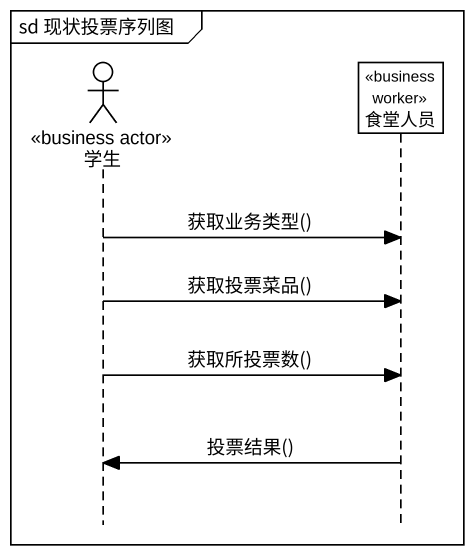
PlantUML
@startuml
mainframe sd 现状投票序列图
hide footbox
actor 学生 <<business actor>>
participant 食堂人员 <<business worker>>

学生 -> 食堂人员 : 获取业务类型()
学生 -> 食堂人员 : 获取投票菜品()
学生 -> 食堂人员 : 获取所投票数()
食堂人员 -> 学生 : 投票结果()
@enduml
